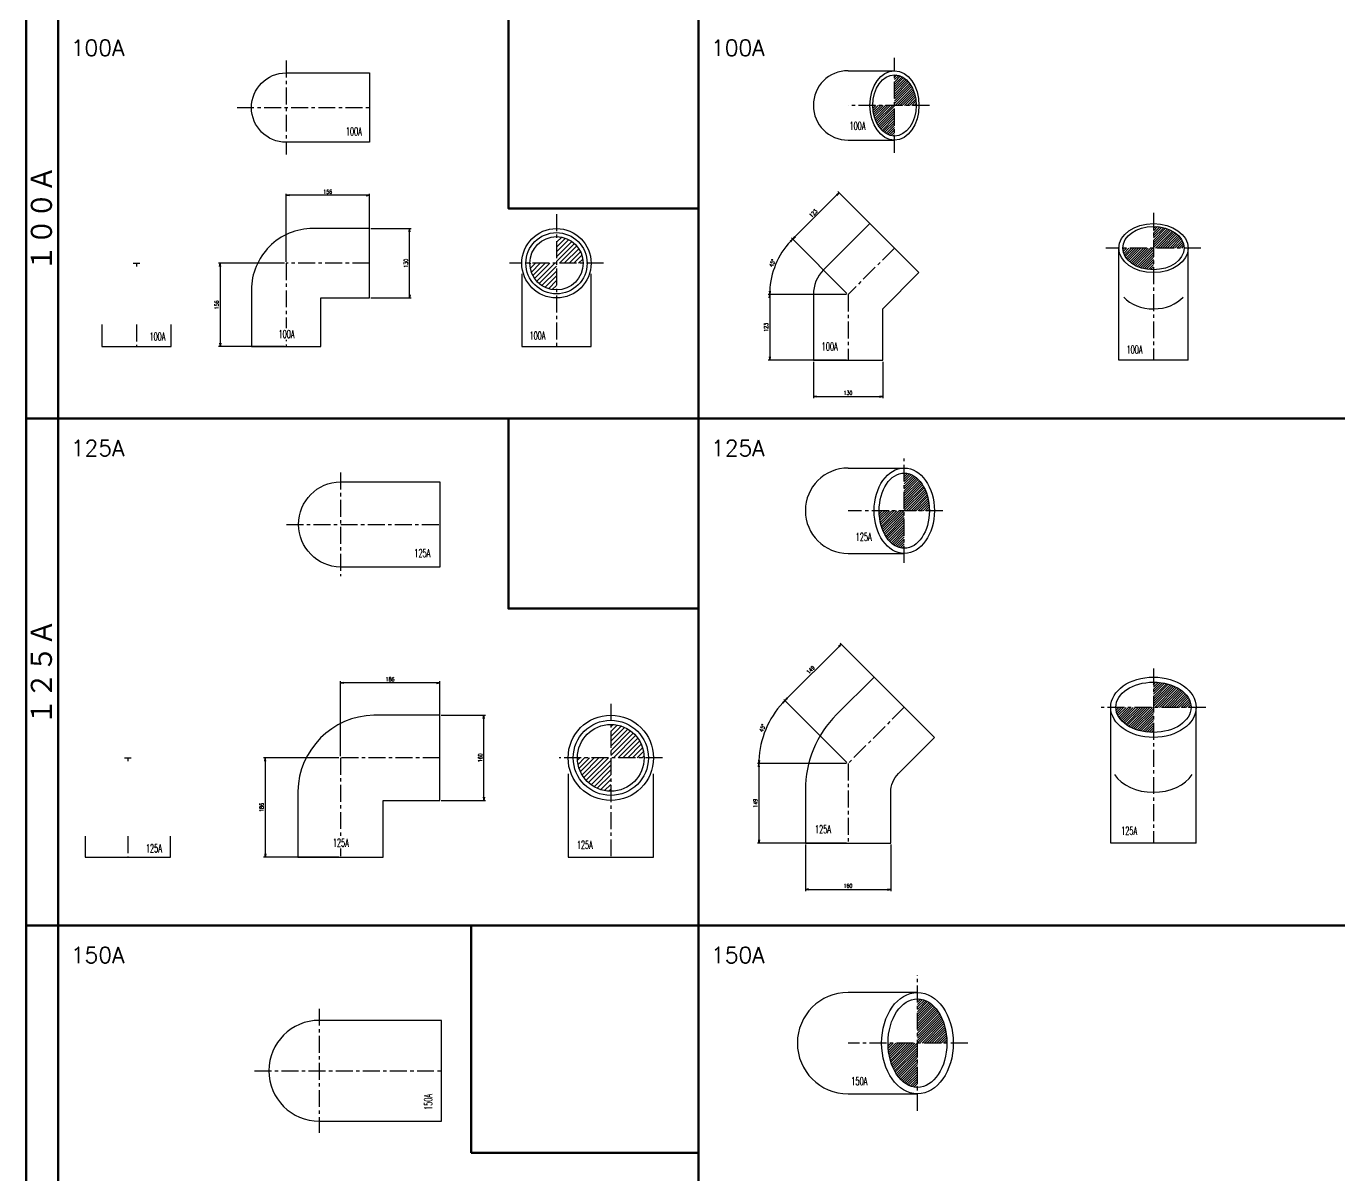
# Model space of a CAD drawing. Header units: millimetres. Extents: x 1711 to 90196, y -23291 to 8516.
# Drawn here: x 17025 to 19485, y -4220 to -2067 of the extents above; entities that cross this region are included whole.
import ezdxf

# ---------------------------------------------------------------- set-up
doc = ezdxf.new("R2010")
doc.units = ezdxf.units.MM
doc.header["$PDMODE"] = 35
doc.linetypes.add('CENTER', pattern=[50.8, 31.75, -6.35, 6.35, -6.35])
doc.layers.add('line', color=153, linetype='Continuous', lineweight=50)
for name, color, linetype in [('寸法', 2, 'Continuous'), ('配管-CVP', 4, 'Continuous'), ('＃配管（PVC)', 21, 'Continuous')]:
    doc.layers.add(name, color=color, linetype=linetype)
doc.styles.add('kpk', font='romans.shx', dxfattribs={"width": 0.7, "bigfont": 'extfont2.shx'})
doc.styles.get("Standard").update_dxf_attribs({"font": 'romans.shx', "bigfont": 'extfont.shx'})
doc.dimstyles.new('KPK-3', dxfattribs={"dimscale": 3, "dimtxt": 2.5, "dimasz": 2, "dimexe": 1, "dimexo": 1, "dimgap": 1, "dimtad": 3, "dimdec": 1, "dimdsep": 46, "dimtxsty": 'kpk', "dimblk": 'OPEN', "dimcen": 2.5, "dimclrd": 2, "dimclre": 2, "dimclrt": 4, "dimadec": 1, "dimazin": 2, "dimtfac": 1, "dimtdec": 1, "dimtmove": 0, "dimatfit": 2, "dimldrblk": 'OPEN', "dimfxl": 0, "dimlwd": -1, "dimlwe": -1, "dimarcsym": 0})

# ---------------------------------------------------------------- blocks, each defined once
blk = doc.blocks.new('_Open')
at = {"color": 0, "linetype": 'ByBlock', "lineweight": -2}
for p, q in [((-1, 0.17), (0, 0)), ((-1, -0.17), (0, 0)), ((0, 0), (-1, 0))]:
    blk.add_line(p, q, dxfattribs=at)
blk = doc.blocks.new('*D2634')
at = {"layer": 'Defpoints', "color": 0, "transparency": 16777216}
for p in [(18461.9, -2466.2), (18652.6, -2482.9), (18565.6, -2569.9)]:
    blk.add_point(p, dxfattribs=at)
at = {"layer": '寸法', "color": 2, "transparency": 16777216}
for p, q in [((18544.6, -2383.4), (18466.1, -2461.9)), ((18650.5, -2480.8), (18546.8, -2377.1)), ((18563.5, -2567.8), (18459.8, -2464))]:
    blk.add_line(p, q, dxfattribs=at)
at = {"layer": '寸法', "color": 2, "transparency": 16777216, "xscale": 6, "yscale": 6, "zscale": 6}
for p, rotation in [((18548.9, -2379.2), 45.00000000000119), ((18461.9, -2466.2), 225.0000000000012)]:
    blk.add_blockref('_Open', p, dxfattribs=dict(at, rotation=rotation))
at = {"layer": '寸法', "color": 4, "transparency": 16777216, "insert": (18500.6, -2417.9), "char_height": 7.5, "attachment_point": 5, "rotation": 45, "style": 'kpk', "bg_fill": 3, "box_fill_scale": 1.1, "bg_fill_color": 256, "bg_fill_true_color": 13158600, "bg_fill_transparency": 0}
blk.add_mtext('123', dxfattribs=at)
blk = doc.blocks.new('*D2635')
at = {"layer": 'Defpoints', "color": 0, "transparency": 16777216}
for p in [(18565.6, -2569.9), (18418.8, -2692.9), (18565.6, -2692.9)]:
    blk.add_point(p, dxfattribs=at)
at = {"layer": '寸法', "color": 2, "transparency": 16777216}
for p, q in [((18562.6, -2569.9), (18415.8, -2569.9)), ((18418.8, -2575.9), (18418.8, -2686.9)), ((18562.6, -2692.9), (18415.8, -2692.9))]:
    blk.add_line(p, q, dxfattribs=at)
at = {"layer": '寸法', "color": 2, "transparency": 16777216, "xscale": 6, "yscale": 6, "zscale": 6}
for p, rotation in [((18418.8, -2569.9), 90), ((18418.8, -2692.9), 270)]:
    blk.add_blockref('_Open', p, dxfattribs=dict(at, rotation=rotation))
at = {"layer": '寸法', "color": 4, "transparency": 16777216, "insert": (18412, -2631.4), "char_height": 7.5, "attachment_point": 5, "rotation": 90, "style": 'kpk', "bg_fill": 3, "box_fill_scale": 1.1, "bg_fill_color": 256, "bg_fill_true_color": 13158600, "bg_fill_transparency": 0}
blk.add_mtext('123', dxfattribs=at)
blk = doc.blocks.new('*D2636')
at = {"layer": 'Defpoints', "color": 0, "transparency": 16777216}
for p in [(18563.3, -2569.9), (18563.7, -2568), (18565.6, -2569.9)]:
    blk.add_point(p, dxfattribs=at)
at = {"layer": '寸法', "color": 2, "transparency": 16777216}
for p, q in [((18561.6, -2565.9), (18459.7, -2463.9)), ((18560.3, -2569.9), (18415.8, -2569.9))]:
    blk.add_line(p, q, dxfattribs=at)
blk.add_arc((18565.6, -2569.9), 146.9, 137.341, 177.659, dxfattribs=at)
at = {"layer": '寸法', "color": 2, "transparency": 16777216, "xscale": 6, "yscale": 6, "zscale": 6}
for p, rotation in [((18461.8, -2466.1), 46.170518067831), ((18418.8, -2569.9), 268.8294819321579)]:
    blk.add_blockref('_Open', p, dxfattribs=dict(at, rotation=rotation))
at = {"layer": '寸法', "color": 4, "transparency": 16777216, "insert": (18423.7, -2511.1), "char_height": 7.5, "attachment_point": 5, "rotation": 67.5, "style": 'kpk', "bg_fill": 3, "box_fill_scale": 1.1, "bg_fill_color": 256, "bg_fill_true_color": 13158600, "bg_fill_transparency": 0}
blk.add_mtext('45°', dxfattribs=at)
at = {"layer": 'Defpoints', "color": 0, "transparency": 16777216}
blk.add_point((18438.5, -2496.5), dxfattribs=at)
blk = doc.blocks.new('*D2637')
at = {"layer": 'Defpoints', "color": 0, "transparency": 16777216}
for p in [(18447.5, -3330.8), (18671, -3343.5), (18565.6, -3448.9)]:
    blk.add_point(p, dxfattribs=at)
at = {"layer": '寸法', "color": 2, "transparency": 16777216}
for p, q in [((18548.7, -3229.7), (18451.8, -3326.5)), ((18668.9, -3341.4), (18550.8, -3223.3)), ((18563.5, -3446.8), (18445.4, -3328.7))]:
    blk.add_line(p, q, dxfattribs=at)
at = {"layer": '寸法', "color": 2, "transparency": 16777216, "xscale": 6, "yscale": 6, "zscale": 6}
for p, rotation in [((18552.9, -3225.4), 45.00000000000096), ((18447.5, -3330.8), 225.000000000001)]:
    blk.add_blockref('_Open', p, dxfattribs=dict(at, rotation=rotation))
at = {"layer": '寸法', "color": 4, "transparency": 16777216, "insert": (18495.5, -3273.3), "char_height": 7.5, "attachment_point": 5, "rotation": 45, "style": 'kpk', "bg_fill": 3, "box_fill_scale": 1.1, "bg_fill_color": 256, "bg_fill_true_color": 13158600, "bg_fill_transparency": 0}
blk.add_mtext('149', dxfattribs=at)
blk = doc.blocks.new('*D2638')
at = {"layer": 'Defpoints', "color": 0, "transparency": 16777216}
for p in [(18565.6, -3448.9), (18398.7, -3597.9), (18565.6, -3597.9)]:
    blk.add_point(p, dxfattribs=at)
at = {"layer": '寸法', "color": 2, "transparency": 16777216}
for p, q in [((18562.6, -3448.9), (18395.7, -3448.9)), ((18398.7, -3454.9), (18398.7, -3591.9)), ((18562.6, -3597.9), (18395.7, -3597.9))]:
    blk.add_line(p, q, dxfattribs=at)
at = {"layer": '寸法', "color": 2, "transparency": 16777216, "xscale": 6, "yscale": 6, "zscale": 6}
for p, rotation in [((18398.7, -3448.9), 90), ((18398.7, -3597.9), 270)]:
    blk.add_blockref('_Open', p, dxfattribs=dict(at, rotation=rotation))
at = {"layer": '寸法', "color": 4, "transparency": 16777216, "insert": (18391.9, -3523.4), "char_height": 7.5, "attachment_point": 5, "rotation": 90, "style": 'kpk', "bg_fill": 3, "box_fill_scale": 1.1, "bg_fill_color": 256, "bg_fill_true_color": 13158600, "bg_fill_transparency": 0}
blk.add_mtext('149', dxfattribs=at)
blk = doc.blocks.new('*D2639')
at = {"layer": 'Defpoints', "color": 0, "transparency": 16777216}
for p in [(18564.4, -3447.6), (18564.4, -3448.9), (18565.6, -3448.9)]:
    blk.add_point(p, dxfattribs=at)
at = {"layer": '寸法', "color": 2, "transparency": 16777216}
for p, q in [((18562.2, -3445.5), (18445.5, -3328.7)), ((18561.4, -3448.9), (18395.7, -3448.9))]:
    blk.add_line(p, q, dxfattribs=at)
blk.add_arc((18565.6, -3448.9), 167, 137.0592, 177.9408, dxfattribs=at)
at = {"layer": '寸法', "color": 2, "transparency": 16777216, "xscale": 6, "yscale": 6, "zscale": 6}
for p, rotation in [((18447.6, -3330.8), 46.02957879123091), ((18398.7, -3448.9), 268.9704212088483)]:
    blk.add_blockref('_Open', p, dxfattribs=dict(at, rotation=rotation))
at = {"layer": '寸法', "color": 4, "transparency": 16777216, "insert": (18405.2, -3382.4), "char_height": 7.5, "attachment_point": 5, "rotation": 67.5, "style": 'kpk', "bg_fill": 3, "box_fill_scale": 1.1, "bg_fill_color": 256, "bg_fill_true_color": 13158600, "bg_fill_transparency": 0}
blk.add_mtext('45°', dxfattribs=at)
at = {"layer": 'Defpoints', "color": 0, "transparency": 16777216}
blk.add_point((18421.1, -3365.4), dxfattribs=at)
blk = doc.blocks.new('*D2775')
at = {"layer": 'Defpoints', "color": 0, "transparency": 16777216}
for p in [(18500.6, -2692.9), (18630.6, -2692.9), (18630.6, -2761.2)]:
    blk.add_point(p, dxfattribs=at)
at = {"layer": '寸法', "color": 2, "transparency": 16777216}
for p, q in [((18500.6, -2695.9), (18500.6, -2764.2)), ((18630.6, -2695.9), (18630.6, -2764.2)), ((18506.6, -2761.2), (18624.6, -2761.2))]:
    blk.add_line(p, q, dxfattribs=at)
at = {"layer": '寸法', "color": 2, "transparency": 16777216, "xscale": 6, "yscale": 6, "zscale": 6, "rotation": 180}
blk.add_blockref('_Open', (18500.6, -2761.2), dxfattribs=at)
at = {"layer": '寸法', "color": 2, "transparency": 16777216, "xscale": 6, "yscale": 6, "zscale": 6}
blk.add_blockref('_Open', (18630.6, -2761.2), dxfattribs=at)
at = {"layer": '寸法', "color": 4, "transparency": 16777216, "insert": (18565.6, -2754.5), "char_height": 7.5, "attachment_point": 5, "style": 'kpk', "bg_fill": 3, "box_fill_scale": 1.1, "bg_fill_color": 256, "bg_fill_true_color": 13158600, "bg_fill_transparency": 0}
blk.add_mtext('130', dxfattribs=at)
blk = doc.blocks.new('*D2776')
at = {"layer": 'Defpoints', "color": 0, "transparency": 16777216}
for p in [(18485.6, -3597.9), (18645.6, -3597.9), (18645.6, -3685)]:
    blk.add_point(p, dxfattribs=at)
at = {"layer": '寸法', "color": 2, "transparency": 16777216}
for p, q in [((18485.6, -3600.9), (18485.6, -3688)), ((18645.6, -3600.9), (18645.6, -3688)), ((18491.6, -3685), (18639.6, -3685))]:
    blk.add_line(p, q, dxfattribs=at)
at = {"layer": '寸法', "color": 2, "transparency": 16777216, "xscale": 6, "yscale": 6, "zscale": 6, "rotation": 180}
blk.add_blockref('_Open', (18485.6, -3685), dxfattribs=at)
at = {"layer": '寸法', "color": 2, "transparency": 16777216, "xscale": 6, "yscale": 6, "zscale": 6}
blk.add_blockref('_Open', (18645.6, -3685), dxfattribs=at)
at = {"layer": '寸法', "color": 4, "transparency": 16777216, "insert": (18565.6, -3678.2), "char_height": 7.5, "attachment_point": 5, "style": 'kpk', "bg_fill": 3, "box_fill_scale": 1.1, "bg_fill_color": 256, "bg_fill_true_color": 13158600, "bg_fill_transparency": 0}
blk.add_mtext('160', dxfattribs=at)
blk = doc.blocks.new('100A-L-穴無')
at = {"layer": '＃配管（PVC)', "color": 2, "linetype": 'CENTER'}
for p, q in [((0, 88.2), (0, -88.2)), ((-92, 0), (156, 0))]:
    blk.add_line(p, q, dxfattribs=at)
at = {"layer": 'Defpoints', "color": 6, "linetype": 'ByBlock', "insert": (126.9, -44.8), "char_height": 15, "attachment_point": 5, "style": 'kpk', "bg_fill": 3, "box_fill_scale": 1.2, "bg_fill_color": 256, "bg_fill_transparency": 0}
blk.add_mtext('{\\W0.6;100A}', dxfattribs=at)
at = {"layer": '＃配管（PVC)', "color": 0, "linetype": 'ByBlock'}
blk.add_lwpolyline([(0, 65), (156, 65), (156, -65), (0, -65, -1)], format="xyb", close=True, dxfattribs=at)
blk = doc.blocks.new('100A-L-正')
at = {"layer": '＃配管（PVC)', "color": 2, "linetype": 'CENTER'}
blk.add_lwpolyline([(156, 0), (0, 0), (0, -156)], dxfattribs=at)
at = {"layer": 'Defpoints', "color": 6, "linetype": 'ByBlock', "insert": (0.7, -132.6), "char_height": 15, "attachment_point": 5, "style": 'kpk', "bg_fill": 3, "box_fill_scale": 1.2, "bg_fill_color": 256, "bg_fill_transparency": 0}
blk.add_mtext('{\\W0.6;100A}', dxfattribs=at)
at = {"layer": '＃配管（PVC)', "color": 0, "linetype": 'ByBlock'}
blk.add_lwpolyline([(-65, -156), (65, -156), (65, -65), (156, -65), (156, 65), (50, 65, 0.414214), (-65, -50)], format="xyb", close=True, dxfattribs=at)
blk = doc.blocks.new('100A-L-半')
at = {"layer": '＃配管（PVC)', "color": 2, "linetype": 'CENTER'}
for p, q in [((-6.2, 0), (6.2, 0)), ((0, 0), (0, -6.2)), ((0, -115), (0, -156))]:
    blk.add_line(p, q, dxfattribs=at)
at = {"layer": '＃配管（PVC)', "color": 0, "linetype": 'ByBlock'}
blk.add_lwpolyline([(-65, -115), (-65, -156), (65, -156), (65, -115)], dxfattribs=at)
at = {"layer": 'Defpoints', "color": 6, "linetype": 'ByBlock', "insert": (39.4, -137.3), "char_height": 15, "attachment_point": 5, "style": 'kpk', "bg_fill": 3, "box_fill_scale": 1.2, "bg_fill_color": 256, "bg_fill_transparency": 0}
blk.add_mtext('{\\W0.6;100A}', dxfattribs=at)
blk = doc.blocks.new('100A-L-穴有')
at = {"layer": '＃配管（PVC)'}
h = blk.add_hatch(dxfattribs=at)
h.set_pattern_fill('ANSI31', color=252, scale=2)
h.set_pattern_definition([(45, (-18019.1675, 2511.38), (-4.490128, 4.490128), [])])
h.paths.add_polyline_path([(0, 50), (0, 0), (50, 0, 0.414214)])
h.paths.add_polyline_path([(0, 0), (-50, 0, 0.414214), (0, -50)])
at = {"layer": '＃配管（PVC)', "color": 2, "linetype": 'CENTER'}
for p, q in [((0, 92), (0, -156)), ((88.2, 0), (-88.2, 0))]:
    blk.add_line(p, q, dxfattribs=at)
at = {"layer": '＃配管（PVC)', "color": 0, "linetype": 'ByBlock'}
for radius in [65, 57.4, 50]:
    blk.add_circle((0, 0), radius, dxfattribs=at)
at = {"layer": 'Defpoints', "color": 6, "linetype": 'ByBlock', "insert": (-35.6, -135.6), "char_height": 15, "attachment_point": 5, "style": 'kpk', "bg_fill": 3, "box_fill_scale": 1.2, "bg_fill_color": 256, "bg_fill_transparency": 0}
blk.add_mtext('{\\W0.6;100A}', dxfattribs=at)
at = {"layer": '＃配管（PVC)', "color": 0, "linetype": 'ByBlock'}
blk.add_lwpolyline([(-65, -20), (-65, -156), (65, -156), (65, -20)], dxfattribs=at)
blk = doc.blocks.new('125A-L-半')
at = {"layer": '＃配管（PVC)', "color": 2, "linetype": 'CENTER'}
for p, q in [((-6.2, 0), (6.2, 0)), ((0, 0), (0, -6.2)), ((0, -147), (0, -186))]:
    blk.add_line(p, q, dxfattribs=at)
at = {"layer": 'Defpoints', "color": 6, "linetype": 'ByBlock', "insert": (48.8, -169.6), "char_height": 15, "attachment_point": 5, "style": 'kpk', "bg_fill": 3, "box_fill_scale": 1.2, "bg_fill_color": 256, "bg_fill_transparency": 0}
blk.add_mtext('{\\W0.6;125A}', dxfattribs=at)
at = {"layer": '＃配管（PVC)', "color": 0, "linetype": 'ByBlock'}
blk.add_lwpolyline([(-80, -147), (-80, -186), (80, -186), (80, -147)], dxfattribs=at)
blk = doc.blocks.new('125A-L-正')
at = {"layer": '＃配管（PVC)', "color": 2, "linetype": 'CENTER'}
blk.add_lwpolyline([(186, 0), (0, 0), (0, -186)], dxfattribs=at)
at = {"layer": 'Defpoints', "color": 6, "linetype": 'ByBlock', "insert": (0.7, -159), "char_height": 15, "attachment_point": 5, "style": 'kpk', "bg_fill": 3, "box_fill_scale": 1.2, "bg_fill_color": 256, "bg_fill_transparency": 0}
blk.add_mtext('{\\W0.6;125A}', dxfattribs=at)
at = {"layer": '＃配管（PVC)', "color": 0, "linetype": 'ByBlock'}
blk.add_lwpolyline([(80, -186), (80, -80), (186, -80), (186, 80), (62.5, 80, 0.39935), (-80, -62.5), (-80, -186)], format="xyb", close=True, dxfattribs=at)
blk = doc.blocks.new('125A-L-穴無')
at = {"layer": '＃配管（PVC)', "color": 2, "linetype": 'CENTER'}
for p, q in [((0, 97), (0, -97)), ((-101.2, 0), (186, 0))]:
    blk.add_line(p, q, dxfattribs=at)
at = {"layer": '＃配管（PVC)', "color": 0, "linetype": 'ByBlock'}
blk.add_lwpolyline([(0, 80), (186, 80), (186, -80), (0, -80, -0.981338)], format="xyb", close=True, dxfattribs=at)
at = {"layer": 'Defpoints', "color": 6, "linetype": 'ByBlock', "insert": (153.4, -53.7), "char_height": 15, "attachment_point": 5, "style": 'kpk', "bg_fill": 3, "box_fill_scale": 1.2, "bg_fill_color": 256, "bg_fill_transparency": 0}
blk.add_mtext('{\\W0.6;125A}', dxfattribs=at)
blk = doc.blocks.new('125A-L-穴有')
at = {"layer": '＃配管（PVC)'}
h = blk.add_hatch(dxfattribs=at)
h.set_pattern_fill('ANSI31', color=252, scale=2)
h.set_pattern_definition([(45, (-18120.991, 3438.2065), (-4.490128, 4.490128), [])])
h.paths.add_polyline_path([(-62.5, 0, 0.414214), (0, -62.5), (0, 0)])
h.paths.add_polyline_path([(0, 0), (62.5, 0, 0.414214), (0, 62.5)])
at = {"layer": '＃配管（PVC)', "color": 2, "linetype": 'CENTER'}
for p, q in [((0, 101.2), (0, -186)), ((97, 0), (-97, 0))]:
    blk.add_line(p, q, dxfattribs=at)
at = {"layer": '＃配管（PVC)', "color": 0, "linetype": 'ByBlock'}
blk.add_lwpolyline([(-80, -30), (-80, -186), (80, -186), (80, -30)], dxfattribs=at)
for radius in [80, 70.4, 62.5]:
    blk.add_circle((0, 0), radius, dxfattribs=at)
at = {"layer": 'Defpoints', "color": 6, "linetype": 'ByBlock', "insert": (-48.7, -163.1), "char_height": 15, "attachment_point": 5, "style": 'kpk', "bg_fill": 3, "box_fill_scale": 1.2, "bg_fill_color": 256, "bg_fill_transparency": 0}
blk.add_mtext('{\\W0.6;125A}', dxfattribs=at)
blk = doc.blocks.new('150A-L-穴無')
at = {"layer": '＃配管（PVC)', "color": 2, "linetype": 'CENTER'}
for p, q in [((0, 121.5), (0, -229)), ((116.4, 0), (-116.4, 0))]:
    blk.add_line(p, q, dxfattribs=at)
at = {"layer": '＃配管（PVC)', "color": 0, "linetype": 'ByBlock'}
blk.add_lwpolyline([(-94.5, 0), (-94.5, -229), (94.5, -229), (94.5, 0)], dxfattribs=at)
blk.add_arc((0, 0), 94.5, 0, 180, dxfattribs=at)
at = {"layer": 'Defpoints', "color": 6, "linetype": 'ByBlock', "insert": (-58.3, -204.2), "char_height": 15, "attachment_point": 5, "style": 'kpk', "bg_fill": 3, "box_fill_scale": 1.2, "bg_fill_color": 256, "bg_fill_transparency": 0}
blk.add_mtext('{\\W0.6;150A}', dxfattribs=at)
blk = doc.blocks.new('A$C05D20395')
at = {"layer": '＃配管（PVC)'}
h = blk.add_hatch(dxfattribs=at)
h.set_pattern_fill('ANSI31', color=252)
h.set_pattern_definition([(45, (-18565.648, 2215.4926), (-2.24506403, 2.24506403), [])])
edge = h.paths.add_edge_path()
edge.add_line((87, 0), (46.4, 0))
edge.add_ellipse((87, 0), major_axis=(0, 57.4), ratio=0.707107, start_angle=90.0001, end_angle=179.9687)
edge.add_line((87, -57.3), (87, 0))
edge = h.paths.add_edge_path()
edge.add_ellipse((87, 0), major_axis=(0, 57.4), ratio=0.707107, start_angle=269.9997, end_angle=360.0313)
edge.add_line((87, 57.3), (87, 0))
edge.add_line((87, 0), (127.5, 0))
at = {"layer": '＃配管（PVC)', "color": 2, "linetype": 'CENTER'}
for p, q in [((87, -89), (87, 89)), ((152.9, 0), (0, 0))]:
    blk.add_line(p, q, dxfattribs=at)
at = {"layer": '＃配管（PVC)', "color": 0, "linetype": 'ByBlock'}
for p, q in [((0, 65), (87, 65)), ((0, -65), (87, -65))]:
    blk.add_line(p, q, dxfattribs=at)
blk.add_arc((0, 0), 65, 90, 270, dxfattribs=at)
for major_axis in [(0, 65), (0, 57.4)]:
    blk.add_ellipse((87, 0), major_axis=major_axis, ratio=0.707107, dxfattribs=at)
at = {"layer": 'Defpoints', "color": 6, "linetype": 'ByBlock', "insert": (17.7, -38.3), "char_height": 15, "attachment_point": 5, "style": 'kpk', "bg_fill": 3, "box_fill_scale": 1.2, "bg_fill_color": 256, "bg_fill_transparency": 0}
blk.add_mtext('{\\W0.6;100A}', dxfattribs=at)
blk = doc.blocks.new('A$C61716AAD')
at = {"layer": '＃配管（PVC)', "color": 0, "linetype": 'ByBlock'}
blk.add_lwpolyline([(132.9, 164), (41, 255.9), (-46, 169, 0.198912), (-65, 123), (-65, 0), (65, 0), (65, 96.1)], format="xyb", close=True, dxfattribs=at)
at = {"layer": '＃配管（PVC)', "color": 2, "linetype": 'CENTER'}
blk.add_lwpolyline([(87, 210), (0, 123), (0, 0)], dxfattribs=at)
at = {"layer": 'Defpoints', "color": 6, "linetype": 'ByBlock', "insert": (-34.4, 25.5), "char_height": 15, "attachment_point": 5, "style": 'kpk', "bg_fill": 3, "box_fill_scale": 1.2, "bg_fill_color": 256, "bg_fill_transparency": 0}
blk.add_mtext('{\\W0.6;100A}', dxfattribs=at)
blk = doc.blocks.new('A$C2D94343D')
at = {"layer": '＃配管（PVC)'}
h = blk.add_hatch(dxfattribs=at)
h.set_pattern_fill('ANSI31', color=252)
h.set_pattern_definition([(45, (-19138.042, 2692.9042), (-2.24506403, 2.24506403), [])])
edge = h.paths.add_edge_path()
edge.add_line((0, 210), (-57.4, 210))
edge.add_ellipse((0, 210), major_axis=(-57.4, 0), ratio=0.707107, start_angle=0.0313, end_angle=90.0004)
edge.add_line((0, 169.4), (0, 210))
edge = h.paths.add_edge_path()
edge.add_ellipse((0, 210), major_axis=(-57.4, 0), ratio=0.707107, start_angle=179.9687, end_angle=269.9996)
edge.add_line((0, 250.5), (0, 210))
edge.add_line((0, 210), (57.3, 210))
at = {"color": 0, "linetype": 'ByBlock'}
blk.add_line((65, 0), (-65, 0), dxfattribs=at)
at = {"layer": '＃配管（PVC)', "color": 2, "linetype": 'CENTER'}
for p, q in [((0, 275.9), (0, 0)), ((89, 210), (-89, 210))]:
    blk.add_line(p, q, dxfattribs=at)
at = {"layer": '＃配管（PVC)', "color": 0, "linetype": 'ByBlock'}
for p, q in [((-65, 0), (-65, 210)), ((65, 0), (65, 210))]:
    blk.add_line(p, q, dxfattribs=at)
for major_axis in [(-65, 0), (-57.4, 0)]:
    blk.add_ellipse((0, 210), major_axis=major_axis, ratio=0.707107, dxfattribs=at)
blk.add_ellipse((0, 142), major_axis=(-65, 0), ratio=0.707107, start_param=0.55645, end_param=2.59797, dxfattribs=at)
at = {"layer": 'Defpoints', "color": 6, "linetype": 'ByBlock', "insert": (-35.5, 19.8), "char_height": 15, "attachment_point": 5, "style": 'kpk', "bg_fill": 3, "box_fill_scale": 1.2, "bg_fill_color": 256, "bg_fill_transparency": 0}
blk.add_mtext('{\\W0.6;100A}', dxfattribs=at)
blk = doc.blocks.new('A$C4B103846')
at = {"layer": '＃配管（PVC)'}
h = blk.add_hatch(dxfattribs=at)
h.set_pattern_fill('ANSI31', color=252)
h.set_pattern_definition([(45, (-18565.648, 2975.0655), (-2.24506403, 2.24506403), [])])
edge = h.paths.add_edge_path()
edge.add_line((105.3, 0), (58.3, 0))
edge.add_ellipse((105.4, 0), major_axis=(0, 70.5), ratio=0.667636, start_angle=90.0001, end_angle=179.973)
edge.add_line((105.3, -70.5), (105.3, 0))
edge = h.paths.add_edge_path()
edge.add_ellipse((105.4, 0), major_axis=(0, 70.5), ratio=0.667636, start_angle=269.9998, end_angle=360.027)
edge.add_line((105.3, 70.5), (105.3, 0))
edge.add_line((105.3, 0), (152.4, 0))
at = {"color": 0, "linetype": 'ByBlock'}
blk.add_line((0, -80), (105.4, -80), dxfattribs=at)
at = {"layer": '＃配管（PVC)', "color": 0, "linetype": 'ByBlock'}
blk.add_line((0, 80), (105.4, 80), dxfattribs=at)
at = {"layer": '＃配管（PVC)', "color": 2, "linetype": 'CENTER'}
for p, q in [((105.3, -97.9), (105.3, 97.9)), ((177.9, 0), (0, 0))]:
    blk.add_line(p, q, dxfattribs=at)
at = {"layer": '＃配管（PVC)', "color": 0, "linetype": 'ByBlock'}
blk.add_arc((0, 0), 80, 90, 270, dxfattribs=at)
for major_axis, ratio in [((0, 80), 0.707107), ((0, 70.5), 0.667636)]:
    blk.add_ellipse((105.4, 0), major_axis=major_axis, ratio=ratio, dxfattribs=at)
at = {"layer": 'Defpoints', "color": 6, "linetype": 'ByBlock', "insert": (29.3, -49.1), "char_height": 15, "attachment_point": 5, "style": 'kpk', "bg_fill": 3, "box_fill_scale": 1.2, "bg_fill_color": 256, "bg_fill_transparency": 0}
blk.add_mtext('{\\W0.6;125A}', dxfattribs=at)
blk = doc.blocks.new('A$C6F066BAC')
at = {"layer": '＃配管（PVC)', "color": 0, "linetype": 'ByBlock'}
blk.add_lwpolyline([(80, 0), (80, 95.2, -0.198912), (94.6, 130.5), (161.9, 197.8), (48.8, 310.9), (-21.4, 240.7, 0.198912), (-80, 99.3), (-80, 0)], format="xyb", close=True, dxfattribs=at)
at = {"layer": '＃配管（PVC)', "color": 2, "linetype": 'CENTER'}
blk.add_lwpolyline([(105.4, 254.4), (0, 149), (0, 0)], dxfattribs=at)
at = {"layer": 'Defpoints', "color": 6, "linetype": 'ByBlock', "insert": (-47, 25.7), "char_height": 15, "attachment_point": 5, "style": 'kpk', "bg_fill": 3, "box_fill_scale": 1.2, "bg_fill_color": 256, "bg_fill_transparency": 0}
blk.add_mtext('{\\W0.6;125A}', dxfattribs=at)
blk = doc.blocks.new('A$C51C53016')
at = {"layer": '＃配管（PVC)'}
h = blk.add_hatch(dxfattribs=at)
h.set_pattern_fill('ANSI31', color=252)
h.set_pattern_definition([(45, (-19138.042, 3597.8905), (-2.24506403, 2.24506403), [])])
edge = h.paths.add_edge_path()
edge.add_line((0, 254.3), (-70.5, 254.3))
edge.add_ellipse((0, 254.4), major_axis=(-70.5, 0), ratio=0.667636, start_angle=0.027, end_angle=90.0002)
edge.add_line((0, 207.3), (0, 254.3))
edge = h.paths.add_edge_path()
edge.add_ellipse((0, 254.4), major_axis=(-70.5, 0), ratio=0.667636, start_angle=179.973, end_angle=269.9998)
edge.add_line((0, 301.4), (0, 254.3))
edge.add_line((0, 254.3), (70.5, 254.3))
at = {"color": 0, "linetype": 'ByBlock'}
blk.add_line((80, 0), (-80, 0), dxfattribs=at)
at = {"layer": '＃配管（PVC)', "color": 2, "linetype": 'CENTER'}
for p, q in [((0, 326.9), (0, 0)), ((97.9, 254.3), (-97.9, 254.3))]:
    blk.add_line(p, q, dxfattribs=at)
at = {"layer": '＃配管（PVC)', "color": 0, "linetype": 'ByBlock'}
for p, q in [((-80, 0), (-80, 254.4)), ((80, 0), (80, 254.4))]:
    blk.add_line(p, q, dxfattribs=at)
for major_axis, ratio in [((-80, 0), 0.707107), ((-70.5, 0), 0.667636)]:
    blk.add_ellipse((0, 254.4), major_axis=major_axis, ratio=ratio, dxfattribs=at)
blk.add_ellipse((0, 151.7), major_axis=(-80, 0), ratio=0.707107, start_param=6.710264, end_param=8.997699, dxfattribs=at)
at = {"layer": 'Defpoints', "color": 6, "linetype": 'ByBlock', "insert": (-45.5, 23.1), "char_height": 15, "attachment_point": 5, "style": 'kpk', "bg_fill": 3, "box_fill_scale": 1.2, "bg_fill_color": 256, "bg_fill_transparency": 0}
blk.add_mtext('{\\W0.6;125A}', dxfattribs=at)
blk = doc.blocks.new('A$C0ED66E7E')
at = {"layer": '＃配管（PVC)'}
h = blk.add_hatch(dxfattribs=at)
h.set_pattern_fill('ANSI31', color=252)
h.set_pattern_definition([(45, (-18565.648, 3972.8037), (-2.24506403, 2.24506403), [])])
edge = h.paths.add_edge_path()
edge.add_line((130.1, 0), (74.9, 0))
edge.add_ellipse((130.1, 0), major_axis=(0, 83), ratio=0.664759, start_angle=90.0002, end_angle=179.9701)
edge.add_line((130.1, -83), (130.1, 0))
edge = h.paths.add_edge_path()
edge.add_ellipse((130.1, 0), major_axis=(0, 83), ratio=0.664759, start_angle=269.9998, end_angle=360.0299)
edge.add_line((130.1, 83), (130.1, 0))
edge.add_line((130.1, 0), (185.3, 0))
at = {"layer": '＃配管（PVC)', "color": 2, "linetype": 'CENTER'}
for p, q in [((130.1, -127.2), (130.1, 127.2)), ((224.4, 0), (0, 0))]:
    blk.add_line(p, q, dxfattribs=at)
at = {"layer": '＃配管（PVC)', "color": 0, "linetype": 'ByBlock'}
for major_axis, ratio in [((0, 95), 0.707107), ((0, 83), 0.664759)]:
    blk.add_ellipse((130.1, 0), major_axis=major_axis, ratio=ratio, dxfattribs=at)
at = {"layer": 'Defpoints', "color": 6, "linetype": 'ByBlock', "insert": (21.2, -71.3), "char_height": 15, "attachment_point": 5, "style": 'kpk', "bg_fill": 3, "box_fill_scale": 1.2, "bg_fill_color": 256, "bg_fill_transparency": 0}
blk.add_mtext('{\\W0.6;150A}', dxfattribs=at)
at = {"layer": '＃配管（PVC)', "color": 0, "linetype": 'ByBlock'}
blk.add_lwpolyline([(130.3, 95), (0, 95, 1), (0, -95), (130.1, -95)], format="xyb", dxfattribs=at)
blk = doc.blocks.new('A$C84a07606')
at = {"layer": 'line'}
for p, q in [((60, 0), (60, -7760)), ((1260, 0), (1260, -7760))]:
    blk.add_line(p, q, dxfattribs=at)
for points in [[(60, -7760), (0, -7760), (0, 0), (60, 0)], [(903.8, -3660), (1260, -3660), (1260, -4016.2), (903.8, -4016.2)], [(903.8, -4410), (1260, -4410), (1260, -4766.2), (903.8, -4766.2)], [(833.8, -5786.2), (1260, -5786.2), (1260, -5360), (833.8, -5360)]]:
    blk.add_lwpolyline(points, close=True, dxfattribs=at)
for points in [[(4120, -4410), (2460, -4410), (1260, -4410), (60, -4410), (0, -4410)], [(4120, -5360), (2460, -5360), (1260, -5360), (60, -5360), (0, -5360)]]:
    blk.add_lwpolyline(points, dxfattribs=at)
at = {"layer": 'line', "char_height": 30, "attachment_point": 4}
for s, insert in [('100A', (83.6, -3715.3)), ('100A', (1283.6, -3715.3)), ('125A', (83.6, -4465.3)), ('125A', (1283.6, -4465.3)), ('150A', (83.6, -5415.3)), ('150A', (1283.6, -5415.3))]:
    blk.add_mtext(s, dxfattribs=dict(at, insert=insert))
at = {"layer": 'line', "char_height": 45, "attachment_point": 5, "rotation": 90}
for s, insert in [('１００Ａ', (30, -4035)), ('１２５Ａ', (30, -4885))]:
    blk.add_mtext(s, dxfattribs=dict(at, insert=insert))
blk = doc.blocks.new('*D3184')
at = {"layer": 'Defpoints', "color": 0, "linetype": 'ByBlock', "transparency": 16777216}
for p in [(17512.5, -2384), (17512.5, -2511.4), (17668.5, -2511.4)]:
    blk.add_point(p, dxfattribs=at)
at = {"layer": '寸法', "color": 2, "transparency": 16777216}
for p, q in [((17512.5, -2508.4), (17512.5, -2381)), ((17662.5, -2384), (17518.5, -2384)), ((17668.5, -2508.4), (17668.5, -2381))]:
    blk.add_line(p, q, dxfattribs=at)
at = {"layer": '寸法', "color": 2, "linetype": 'ByBlock', "transparency": 16777216, "xscale": 6, "yscale": 6, "zscale": 6, "rotation": 180}
blk.add_blockref('_Open', (17512.5, -2384), dxfattribs=at)
at = {"layer": '寸法', "color": 2, "linetype": 'ByBlock', "transparency": 16777216, "xscale": 6, "yscale": 6, "zscale": 6}
blk.add_blockref('_Open', (17668.5, -2384), dxfattribs=at)
at = {"layer": '寸法', "color": 4, "linetype": 'ByBlock', "transparency": 16777216, "insert": (17590.5, -2377.3), "char_height": 7.5, "attachment_point": 5, "style": 'kpk', "bg_fill": 3, "box_fill_scale": 1.1, "bg_fill_color": 256, "bg_fill_true_color": 13158600, "bg_fill_transparency": 0}
blk.add_mtext('156', dxfattribs=at)
blk = doc.blocks.new('*D3185')
at = {"layer": 'Defpoints', "color": 0, "linetype": 'ByBlock', "transparency": 16777216}
for p in [(17512.5, -2511.4), (17388.8, -2667.4), (17512.5, -2667.4)]:
    blk.add_point(p, dxfattribs=at)
at = {"layer": '寸法', "color": 2, "transparency": 16777216}
for p, q in [((17509.5, -2511.4), (17385.8, -2511.4)), ((17388.8, -2517.4), (17388.8, -2661.4)), ((17509.5, -2667.4), (17385.8, -2667.4))]:
    blk.add_line(p, q, dxfattribs=at)
at = {"layer": '寸法', "color": 2, "linetype": 'ByBlock', "transparency": 16777216, "xscale": 6, "yscale": 6, "zscale": 6}
for p, rotation in [((17388.8, -2511.4), 90), ((17388.8, -2667.4), 270)]:
    blk.add_blockref('_Open', p, dxfattribs=dict(at, rotation=rotation))
at = {"layer": '寸法', "color": 4, "linetype": 'ByBlock', "transparency": 16777216, "insert": (17382.1, -2589.4), "char_height": 7.5, "attachment_point": 5, "rotation": 90, "style": 'kpk', "bg_fill": 3, "box_fill_scale": 1.1, "bg_fill_color": 256, "bg_fill_true_color": 13158600, "bg_fill_transparency": 0}
blk.add_mtext('156', dxfattribs=at)
blk = doc.blocks.new('*D3186')
at = {"layer": 'Defpoints', "color": 0, "linetype": 'ByBlock', "transparency": 16777216}
for p in [(17668.5, -2446.4), (17743.9, -2446.4), (17668.5, -2576.4)]:
    blk.add_point(p, dxfattribs=at)
at = {"layer": '寸法', "color": 2, "transparency": 16777216}
for p, q in [((17671.5, -2446.4), (17746.9, -2446.4)), ((17743.9, -2570.4), (17743.9, -2452.4)), ((17671.5, -2576.4), (17746.9, -2576.4))]:
    blk.add_line(p, q, dxfattribs=at)
at = {"layer": '寸法', "color": 2, "linetype": 'ByBlock', "transparency": 16777216, "xscale": 6, "yscale": 6, "zscale": 6}
for p, rotation in [((17743.9, -2446.4), 90), ((17743.9, -2576.4), 270)]:
    blk.add_blockref('_Open', p, dxfattribs=dict(at, rotation=rotation))
at = {"layer": '寸法', "color": 4, "linetype": 'ByBlock', "transparency": 16777216, "insert": (17737.1, -2511.4), "char_height": 7.5, "attachment_point": 5, "rotation": 90, "style": 'kpk', "bg_fill": 3, "box_fill_scale": 1.1, "bg_fill_color": 256, "bg_fill_true_color": 13158600, "bg_fill_transparency": 0}
blk.add_mtext('130', dxfattribs=at)
blk = doc.blocks.new('*D3187')
at = {"layer": 'Defpoints', "color": 0, "linetype": 'ByBlock', "transparency": 16777216}
for p in [(17800.3, -3358.2), (17883, -3358.2), (17800.3, -3518.2)]:
    blk.add_point(p, dxfattribs=at)
at = {"layer": '寸法', "color": 2, "transparency": 16777216}
for p, q in [((17803.3, -3358.2), (17886, -3358.2)), ((17883, -3512.2), (17883, -3364.2)), ((17803.3, -3518.2), (17886, -3518.2))]:
    blk.add_line(p, q, dxfattribs=at)
at = {"layer": '寸法', "color": 2, "linetype": 'ByBlock', "transparency": 16777216, "xscale": 6, "yscale": 6, "zscale": 6}
for p, rotation in [((17883, -3358.2), 90), ((17883, -3518.2), 270)]:
    blk.add_blockref('_Open', p, dxfattribs=dict(at, rotation=rotation))
at = {"layer": '寸法', "color": 4, "linetype": 'ByBlock', "transparency": 16777216, "insert": (17876.3, -3438.2), "char_height": 7.5, "attachment_point": 5, "rotation": 90, "style": 'kpk', "bg_fill": 3, "box_fill_scale": 1.1, "bg_fill_color": 256, "bg_fill_true_color": 13158600, "bg_fill_transparency": 0}
blk.add_mtext('160', dxfattribs=at)
blk = doc.blocks.new('*D3188')
at = {"layer": 'Defpoints', "color": 0, "linetype": 'ByBlock', "transparency": 16777216}
for p in [(17614.3, -3297.8), (17614.3, -3438.2), (17800.3, -3438.2)]:
    blk.add_point(p, dxfattribs=at)
at = {"layer": '寸法', "color": 2, "transparency": 16777216}
for p, q in [((17614.3, -3435.2), (17614.3, -3294.8)), ((17800.3, -3435.2), (17800.3, -3294.8)), ((17794.3, -3297.8), (17620.3, -3297.8))]:
    blk.add_line(p, q, dxfattribs=at)
at = {"layer": '寸法', "color": 2, "linetype": 'ByBlock', "transparency": 16777216, "xscale": 6, "yscale": 6, "zscale": 6, "rotation": 180}
blk.add_blockref('_Open', (17614.3, -3297.8), dxfattribs=at)
at = {"layer": '寸法', "color": 2, "linetype": 'ByBlock', "transparency": 16777216, "xscale": 6, "yscale": 6, "zscale": 6}
blk.add_blockref('_Open', (17800.3, -3297.8), dxfattribs=at)
at = {"layer": '寸法', "color": 4, "linetype": 'ByBlock', "transparency": 16777216, "insert": (17707.3, -3291), "char_height": 7.5, "attachment_point": 5, "style": 'kpk', "bg_fill": 3, "box_fill_scale": 1.1, "bg_fill_color": 256, "bg_fill_true_color": 13158600, "bg_fill_transparency": 0}
blk.add_mtext('186', dxfattribs=at)
blk = doc.blocks.new('*D3189')
at = {"layer": 'Defpoints', "color": 0, "linetype": 'ByBlock', "transparency": 16777216}
for p in [(17614.3, -3438.2), (17473.3, -3624.2), (17614.3, -3624.2)]:
    blk.add_point(p, dxfattribs=at)
at = {"layer": '寸法', "color": 2, "transparency": 16777216}
for p, q in [((17611.3, -3438.2), (17470.3, -3438.2)), ((17473.3, -3444.2), (17473.3, -3618.2)), ((17611.3, -3624.2), (17470.3, -3624.2))]:
    blk.add_line(p, q, dxfattribs=at)
at = {"layer": '寸法', "color": 2, "linetype": 'ByBlock', "transparency": 16777216, "xscale": 6, "yscale": 6, "zscale": 6}
for p, rotation in [((17473.3, -3438.2), 90), ((17473.3, -3624.2), 270)]:
    blk.add_blockref('_Open', p, dxfattribs=dict(at, rotation=rotation))
at = {"layer": '寸法', "color": 4, "linetype": 'ByBlock', "transparency": 16777216, "insert": (17466.5, -3531.2), "char_height": 7.5, "attachment_point": 5, "rotation": 90, "style": 'kpk', "bg_fill": 3, "box_fill_scale": 1.1, "bg_fill_color": 256, "bg_fill_true_color": 13158600, "bg_fill_transparency": 0}
blk.add_mtext('186', dxfattribs=at)

msp = doc.modelspace()

# ---------------------------------------------------------------- block references
at = {"layer": '配管-CVP'}
for name, p in [('100A-L-穴無', (17512.4505, -2219.6024)), ('A$C05D20395', (18565.6479, -2215.4926)), ('100A-L-穴有', (18019.1675, -2511.3798)), ('A$C2D94343D', (19138.0421, -2692.9042)), ('100A-L-正', (17512.4505, -2511.3798)), ('100A-L-半', (17231.924, -2511.3798)), ('A$C4B103846', (18565.6479, -2975.0655)), ('125A-L-穴無', (17614.2737, -3000.7591)), ('A$C51C53016', (19138.0416, -3597.8905)), ('125A-L-穴有', (18120.9908, -3438.2065)), ('125A-L-正', (17614.2737, -3438.2065)), ('125A-L-半', (17215.7435, -3438.2065)), ('A$C0ED66E7E', (18565.6479, -3972.8037))]:
    msp.add_blockref(name, p, dxfattribs=at)
at = {"layer": '配管-CVP', "rotation": 90}
msp.add_blockref('150A-L-穴無', (17574.5495, -4024.7143), dxfattribs=at)

# ---------------------------------------------------------------- dimensions: what is measured, and where the dimension line sits
at = {"layer": '寸法'}
for p1, p2, distance, picture, middle in [((18652.622, -2482.93), (18565.6479, -2569.9042), -146.719, '*D2634', (18500.616, -2417.8981)), ((18671.0068, -3343.5316), (18565.6479, -3448.8905), -167.0217, '*D2637', (18495.4522, -3273.3358))]:
    dim = msp.add_aligned_dim(p1=p1, p2=p2, distance=distance, dimstyle='KPK-3', dxfattribs=at)
    dim.commit()
    dim.dimension.update_dxf_attribs({"geometry": picture, "text_midpoint": middle})

# ---------------------------------------------------------------- next in the draw order: dimensions: what is measured, and where the dimension line sits
for base, p1, p2, picture, middle in [((18418.7904, -2692.9042), (18565.6479, -2569.9042), (18565.6479, -2692.9042), '*D2635', (18412.0404, -2631.4042)), ((18398.6897, -3597.8905), (18565.6479, -3448.8905), (18565.6479, -3597.8905), '*D2638', (18391.9397, -3523.3905))]:
    dim = msp.add_linear_dim(base=base, p1=p1, p2=p2, angle=90, dimstyle='KPK-3', dxfattribs=at)
    dim.commit()
    dim.dimension.update_dxf_attribs({"geometry": picture, "text_midpoint": middle})

# ---------------------------------------------------------------- next in the draw order: dimensions: what is measured, and where the dimension line sits
for base, center, p1, p2, picture, middle in [((18438.4656, -2496.4754), (18565.6479, -2569.9042), (18563.7325, -2567.9888), (18563.2692, -2569.9042), '*D2636', (18423.7331, -2511.1211)), ((18421.0579, -3365.4114), (18565.6479, -3448.8905), (18564.3552, -3447.5978), (18564.3526, -3448.8905), '*D2639', (18405.1625, -3382.4152))]:
    dim = msp.add_angular_dim_3p(base=base, center=center, p1=p1, p2=p2, dimstyle='KPK-3', dxfattribs=at)
    dim.commit()
    dim.dimension.update_dxf_attribs({"geometry": picture, "text_midpoint": middle})
for base, p1, p2, picture, middle in [((18630.6479, -2761.2281), (18500.6479, -2692.9042), (18630.6479, -2692.9042), '*D2775', (18565.6479, -2754.4781)), ((18645.6479, -3684.9676), (18485.6479, -3597.8905), (18645.6479, -3597.8905), '*D2776', (18565.6479, -3678.2176))]:
    dim = msp.add_linear_dim(base=base, p1=p1, p2=p2, dimstyle='KPK-3', dxfattribs=at)
    dim.commit()
    dim.dimension.update_dxf_attribs({"geometry": picture, "text_midpoint": middle})

# ---------------------------------------------------------------- next in the draw order: block references
at = {"layer": '配管-CVP'}
for name, p in [('A$C61716AAD', (18565.6479, -2692.9042)), ('A$C6F066BAC', (18565.6479, -3597.8905))]:
    msp.add_blockref(name, p, dxfattribs=at)

# ---------------------------------------------------------------- next in the draw order: block references
at = {"layer": 'line', "linetype": 'ByBlock'}
msp.add_blockref('A$C84a07606', (17025.3602, 1607.5677), dxfattribs=at)

# ---------------------------------------------------------------- next in the draw order: dimensions: what is measured, and where the dimension line sits
at = {"layer": '寸法', "linetype": 'ByBlock'}
dim = msp.add_linear_dim(base=(17512.4505, -2384.0143), p1=(17668.4505, -2511.3798), p2=(17512.4505, -2511.3798), dimstyle='KPK-3', dxfattribs=at)
dim.commit()
dim.dimension.update_dxf_attribs({"geometry": '*D3184', "text_midpoint": (17590.4505, -2377.2643)})
dim = msp.add_linear_dim(base=(17883.0339, -3358.2065), p1=(17800.2737, -3518.2065), p2=(17800.2737, -3358.2065), angle=90, dimstyle='KPK-3', dxfattribs=at)
dim.commit()
dim.dimension.update_dxf_attribs({"geometry": '*D3187', "text_midpoint": (17876.2839, -3438.2065)})

# ---------------------------------------------------------------- next in the draw order: dimensions: what is measured, and where the dimension line sits
for base, p1, p2, picture, middle in [((17743.8546, -2446.3798), (17668.4505, -2576.3798), (17668.4505, -2446.3798), '*D3186', (17737.1046, -2511.3798)), ((17388.8144, -2667.3798), (17512.4505, -2511.3798), (17512.4505, -2667.3798), '*D3185', (17382.0644, -2589.3798))]:
    dim = msp.add_linear_dim(base=base, p1=p1, p2=p2, angle=90, dimstyle='KPK-3', dxfattribs=at)
    dim.commit()
    dim.dimension.update_dxf_attribs({"geometry": picture, "text_midpoint": middle})
dim = msp.add_linear_dim(base=(17614.2737, -3297.7795), p1=(17800.2737, -3438.2065), p2=(17614.2737, -3438.2065), dimstyle='KPK-3', dxfattribs=at)
dim.commit()
dim.dimension.update_dxf_attribs({"geometry": '*D3188', "text_midpoint": (17707.2737, -3291.0295)})

# ---------------------------------------------------------------- next in the draw order: dimensions: what is measured, and where the dimension line sits
dim = msp.add_linear_dim(base=(17473.2799, -3624.2065), p1=(17614.2737, -3438.2065), p2=(17614.2737, -3624.2065), angle=90, dimstyle='KPK-3', dxfattribs=at)
dim.commit()
dim.dimension.update_dxf_attribs({"geometry": '*D3189', "text_midpoint": (17466.5299, -3531.2065)})

doc.saveas('drawing.dxf')
